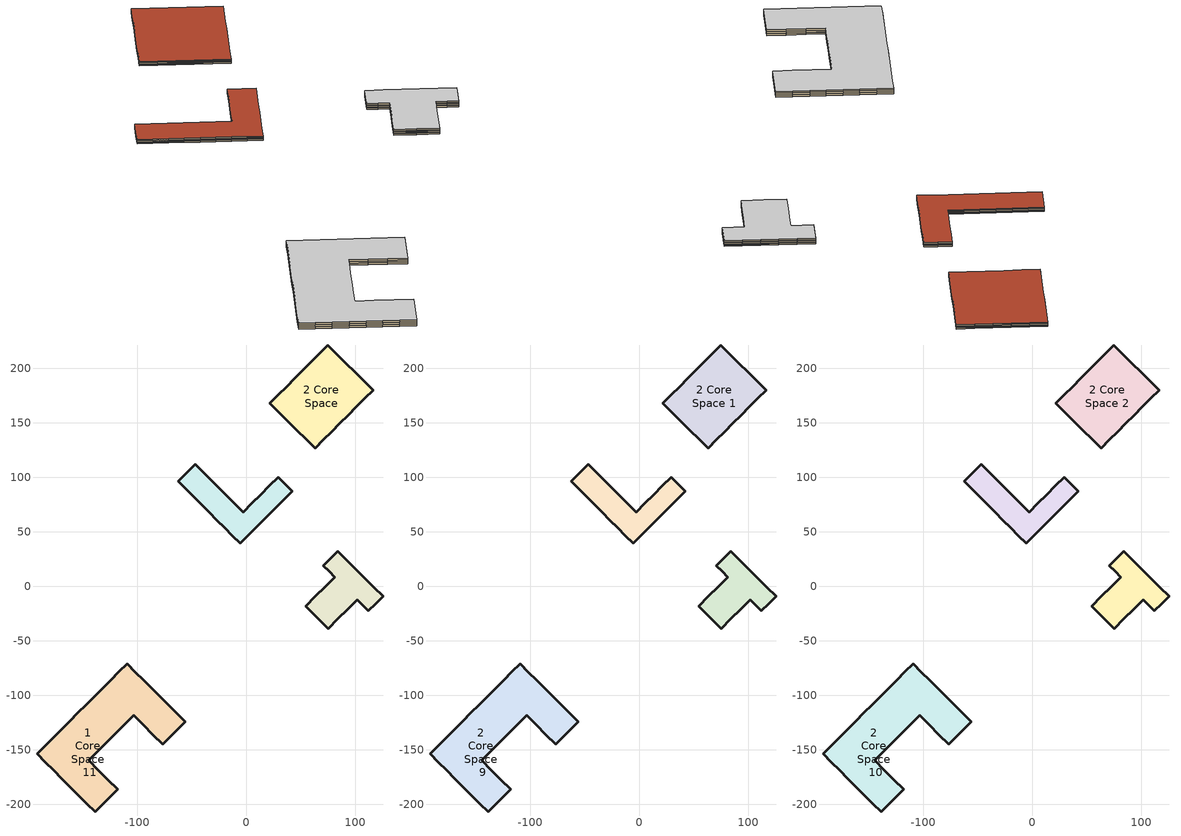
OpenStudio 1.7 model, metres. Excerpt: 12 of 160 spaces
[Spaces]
2 Core Space
 floor ground: 75.02,221.49 83.29,213.21 91.57,204.94 99.84,196.66 108.12,188.38 116.4,180.11 108.79,172.5 101.19,164.9 93.58,157.29 85.98,149.69 78.37,142.08 70.76,134.47 63.16,126.87 54.88,135.15 46.61,143.42 38.33,151.7 30.05,159.97 21.78,168.25 29.38,175.85 36.99,183.46 44.6,191.07 52.2,198.67 59.81,206.28 67.41,213.88 z6.76
 wall outside: 83.29,213.21 75.02,221.49 67.41,213.88 59.81,206.28 52.2,198.67 44.6,191.07 36.99,183.46 29.38,175.85 21.78,168.25 30.05,159.97 38.33,151.7 46.61,143.42 54.88,135.15 63.16,126.87 70.76,134.47 78.37,142.08 85.98,149.69 93.58,157.29 101.19,164.9 108.79,172.5 116.4,180.11 108.12,188.38 99.84,196.66 91.57,204.94 83.29,213.21 z6.76:7.59
 roof outside: 67.41,213.88 59.81,206.28 52.2,198.67 44.6,191.07 36.99,183.46 29.38,175.85 21.78,168.25 30.05,159.97 38.33,151.7 46.61,143.42 54.88,135.15 63.16,126.87 70.76,134.47 78.37,142.08 85.98,149.69 93.58,157.29 101.19,164.9 108.79,172.5 116.4,180.11 108.12,188.38 99.84,196.66 91.57,204.94 83.29,213.21 75.02,221.49 z7.59
2 Core Space 3
 floor ground: -62.3,96.36 -54.47,104.19 -46.65,112.01 -39.34,104.71 -32.04,97.4 -24.73,90.09 -17.42,82.79 -10.12,75.48 -2.81,68.17 5.24,76.23 13.3,84.28 21.35,92.33 29.4,100.39 35.87,93.92 42.33,87.46 34.36,79.48 26.38,71.5 18.4,63.53 10.43,55.55 2.45,47.57 -5.53,39.6 -12.62,46.69 -19.72,53.79 -26.82,60.88 -33.91,67.98 -41.01,75.08 -48.1,82.17 -55.2,89.27 z6.76
 wall outside: -54.47,104.19 -62.3,96.36 -55.2,89.27 -48.1,82.17 -41.01,75.08 -33.91,67.98 -26.82,60.88 -19.72,53.79 -12.62,46.69 -5.53,39.6 2.45,47.57 10.43,55.55 18.4,63.53 26.38,71.5 34.36,79.48 42.33,87.46 35.87,93.92 29.4,100.39 21.35,92.33 13.3,84.28 5.24,76.23 -2.81,68.17 -10.12,75.48 -17.42,82.79 -24.73,90.09 -32.04,97.4 -39.34,104.71 -46.65,112.01 -54.47,104.19 z6.76:7.59
 roof outside: -55.2,89.27 -48.1,82.17 -41.01,75.08 -33.91,67.98 -26.82,60.88 -19.72,53.79 -12.62,46.69 -5.53,39.6 2.45,47.57 10.43,55.55 18.4,63.53 26.38,71.5 34.36,79.48 42.33,87.46 35.87,93.92 29.4,100.39 21.35,92.33 13.3,84.28 5.24,76.23 -2.81,68.17 -10.12,75.48 -17.42,82.79 -24.73,90.09 -32.04,97.4 -39.34,104.71 -46.65,112.01 -54.47,104.19 -62.3,96.36 z7.59
1 Core Space 8
 floor to 1 Core Space 7: 84.16,32.3 92.44,24.02 100.71,15.75 108.99,7.47 117.26,-0.8 125.54,-9.08 118.89,-15.73 112.23,-22.39 107.06,-17.21 101.89,-12.04 93.01,-20.92 84.14,-29.79 75.27,-38.66 64.92,-28.32 54.58,-17.97 63.45,-9.1 72.32,-0.23 81.2,8.65 76.02,13.82 70.85,18.99 77.51,25.65 z6.6
 wall outside: 92.44,24.02 84.16,32.3 77.51,25.65 70.85,18.99 76.02,13.82 81.2,8.65 72.32,-0.23 63.45,-9.1 54.58,-17.97 64.92,-28.32 75.27,-38.66 84.14,-29.79 93.01,-20.92 101.89,-12.04 107.06,-17.21 112.23,-22.39 118.89,-15.73 125.54,-9.08 117.26,-0.8 108.99,7.47 100.71,15.75 92.44,24.02 z6.6:7.6
 roof outside: 77.51,25.65 70.85,18.99 76.02,13.82 81.2,8.65 72.32,-0.23 63.45,-9.1 54.58,-17.97 64.92,-28.32 75.27,-38.66 84.14,-29.79 93.01,-20.92 101.89,-12.04 107.06,-17.21 112.23,-22.39 118.89,-15.73 125.54,-9.08 117.26,-0.8 108.99,7.47 100.71,15.75 92.44,24.02 84.16,32.3 z7.6
1 Core Space 11
 floor to 1 Core Space 10: -55.99,-124.17 -66.33,-134.51 -76.68,-144.86 -85.55,-135.98 -94.43,-127.11 -103.3,-118.24 -111.58,-126.51 -119.85,-134.79 -128.13,-143.06 -136.41,-151.34 -144.68,-159.62 -135.81,-168.49 -126.93,-177.36 -118.06,-186.24 -128.41,-196.59 -138.76,-206.93 -146.36,-199.33 -153.96,-191.73 -161.57,-184.12 -169.17,-176.52 -176.78,-168.91 -184.38,-161.31 -191.99,-153.7 -184.46,-146.18 -176.94,-138.66 -169.41,-131.13 -161.89,-123.61 -154.37,-116.08 -146.84,-108.56 -139.32,-101.03 -131.79,-93.51 -124.27,-85.99 -116.74,-78.46 -109.22,-70.94 -101.62,-78.54 -94.01,-86.15 -86.41,-93.75 -78.8,-101.35 -71.2,-108.96 -63.59,-116.56 z6.76
 wall outside: -66.33,-134.51 -55.99,-124.17 -63.59,-116.56 -71.2,-108.96 -78.8,-101.35 -86.41,-93.75 -94.01,-86.15 -101.62,-78.54 -109.22,-70.94 -116.74,-78.46 -124.27,-85.99 -131.79,-93.51 -139.32,-101.03 -146.84,-108.56 -154.37,-116.08 -161.89,-123.61 -169.41,-131.13 -176.94,-138.66 -184.46,-146.18 -191.99,-153.7 -184.38,-161.31 -176.78,-168.91 -169.17,-176.52 -161.57,-184.12 -153.96,-191.73 -146.36,-199.33 -138.76,-206.93 -128.41,-196.59 -118.06,-186.24 -126.93,-177.36 -135.81,-168.49 -144.68,-159.62 -136.41,-151.34 -128.13,-143.06 -119.85,-134.79 -111.58,-126.51 -103.3,-118.24 -94.43,-127.11 -85.55,-135.98 -76.68,-144.86 -66.33,-134.51 z6.76:8.08
 roof outside: -63.59,-116.56 -71.2,-108.96 -78.8,-101.35 -86.41,-93.75 -94.01,-86.15 -101.62,-78.54 -109.22,-70.94 -116.74,-78.46 -124.27,-85.99 -131.79,-93.51 -139.32,-101.03 -146.84,-108.56 -154.37,-116.08 -161.89,-123.61 -169.41,-131.13 -176.94,-138.66 -184.46,-146.18 -191.99,-153.7 -184.38,-161.31 -176.78,-168.91 -169.17,-176.52 -161.57,-184.12 -153.96,-191.73 -146.36,-199.33 -138.76,-206.93 -128.41,-196.59 -118.06,-186.24 -126.93,-177.36 -135.81,-168.49 -144.68,-159.62 -136.41,-151.34 -128.13,-143.06 -119.85,-134.79 -111.58,-126.51 -103.3,-118.24 -94.43,-127.11 -85.55,-135.98 -76.68,-144.86 -66.33,-134.51 -55.99,-124.17 z8.08
2 Core Space 1
 floor ground: 75.02,221.49 83.29,213.21 91.57,204.94 99.84,196.66 108.12,188.38 116.4,180.11 108.79,172.5 101.19,164.9 93.58,157.29 85.98,149.69 78.37,142.08 70.76,134.47 63.16,126.87 54.88,135.15 46.61,143.42 38.33,151.7 30.05,159.97 21.78,168.25 29.38,175.85 36.99,183.46 44.6,191.07 52.2,198.67 59.81,206.28 67.41,213.88 z8.01
 wall outside: 83.29,213.21 75.02,221.49 67.41,213.88 59.81,206.28 52.2,198.67 44.6,191.07 36.99,183.46 29.38,175.85 21.78,168.25 30.05,159.97 38.33,151.7 46.61,143.42 54.88,135.15 63.16,126.87 70.76,134.47 78.37,142.08 85.98,149.69 93.58,157.29 101.19,164.9 108.79,172.5 116.4,180.11 108.12,188.38 99.84,196.66 91.57,204.94 83.29,213.21 z8.01:8.84
2 Core Space 4
 floor ground: -62.3,96.36 -54.47,104.19 -46.65,112.01 -39.34,104.71 -32.04,97.4 -24.73,90.09 -17.42,82.79 -10.12,75.48 -2.81,68.17 5.24,76.23 13.3,84.28 21.35,92.33 29.4,100.39 35.87,93.92 42.33,87.46 34.36,79.48 26.38,71.5 18.4,63.53 10.43,55.55 2.45,47.57 -5.53,39.6 -12.62,46.69 -19.72,53.79 -26.82,60.88 -33.91,67.98 -41.01,75.08 -48.1,82.17 -55.2,89.27 z8.01
 wall outside: -54.47,104.19 -62.3,96.36 -55.2,89.27 -48.1,82.17 -41.01,75.08 -33.91,67.98 -26.82,60.88 -19.72,53.79 -12.62,46.69 -5.53,39.6 2.45,47.57 10.43,55.55 18.4,63.53 26.38,71.5 34.36,79.48 42.33,87.46 35.87,93.92 29.4,100.39 21.35,92.33 13.3,84.28 5.24,76.23 -2.81,68.17 -10.12,75.48 -17.42,82.79 -24.73,90.09 -32.04,97.4 -39.34,104.71 -46.65,112.01 -54.47,104.19 z8.01:8.84
2 Core Space 6
 floor ground: 84.16,32.3 92.44,24.02 100.71,15.75 108.99,7.47 117.26,-0.8 125.54,-9.08 118.89,-15.73 112.23,-22.39 107.06,-17.21 101.89,-12.04 93.01,-20.92 84.14,-29.79 75.27,-38.66 64.92,-28.32 54.58,-17.97 63.45,-9.1 72.32,-0.23 81.2,8.65 76.02,13.82 70.85,18.99 77.51,25.65 z8.1
 wall outside: 92.44,24.02 84.16,32.3 77.51,25.65 70.85,18.99 76.02,13.82 81.2,8.65 72.32,-0.23 63.45,-9.1 54.58,-17.97 64.92,-28.32 75.27,-38.66 84.14,-29.79 93.01,-20.92 101.89,-12.04 107.06,-17.21 112.23,-22.39 118.89,-15.73 125.54,-9.08 117.26,-0.8 108.99,7.47 100.71,15.75 92.44,24.02 z8.1:9.1
 roof outside: 77.51,25.65 70.85,18.99 76.02,13.82 81.2,8.65 72.32,-0.23 63.45,-9.1 54.58,-17.97 64.92,-28.32 75.27,-38.66 84.14,-29.79 93.01,-20.92 101.89,-12.04 107.06,-17.21 112.23,-22.39 118.89,-15.73 125.54,-9.08 117.26,-0.8 108.99,7.47 100.71,15.75 92.44,24.02 84.16,32.3 z9.1
2 Core Space 9
 floor ground: -55.99,-124.17 -66.33,-134.51 -76.68,-144.86 -85.55,-135.98 -94.43,-127.11 -103.3,-118.24 -111.58,-126.51 -119.85,-134.79 -128.13,-143.06 -136.41,-151.34 -144.68,-159.62 -135.81,-168.49 -126.93,-177.36 -118.06,-186.24 -128.41,-196.59 -138.76,-206.93 -146.36,-199.33 -153.96,-191.73 -161.57,-184.12 -169.17,-176.52 -176.78,-168.91 -184.38,-161.31 -191.99,-153.7 -184.46,-146.18 -176.94,-138.66 -169.41,-131.13 -161.89,-123.61 -154.37,-116.08 -146.84,-108.56 -139.32,-101.03 -131.79,-93.51 -124.27,-85.99 -116.74,-78.46 -109.22,-70.94 -101.62,-78.54 -94.01,-86.15 -86.41,-93.75 -78.8,-101.35 -71.2,-108.96 -63.59,-116.56 z8.1
 wall outside: -66.33,-134.51 -55.99,-124.17 -63.59,-116.56 -71.2,-108.96 -78.8,-101.35 -86.41,-93.75 -94.01,-86.15 -101.62,-78.54 -109.22,-70.94 -116.74,-78.46 -124.27,-85.99 -131.79,-93.51 -139.32,-101.03 -146.84,-108.56 -154.37,-116.08 -161.89,-123.61 -169.41,-131.13 -176.94,-138.66 -184.46,-146.18 -191.99,-153.7 -184.38,-161.31 -176.78,-168.91 -169.17,-176.52 -161.57,-184.12 -153.96,-191.73 -146.36,-199.33 -138.76,-206.93 -128.41,-196.59 -118.06,-186.24 -126.93,-177.36 -135.81,-168.49 -144.68,-159.62 -136.41,-151.34 -128.13,-143.06 -119.85,-134.79 -111.58,-126.51 -103.3,-118.24 -94.43,-127.11 -85.55,-135.98 -76.68,-144.86 -66.33,-134.51 z8.1:9.42
 roof outside: -63.59,-116.56 -71.2,-108.96 -78.8,-101.35 -86.41,-93.75 -94.01,-86.15 -101.62,-78.54 -109.22,-70.94 -116.74,-78.46 -124.27,-85.99 -131.79,-93.51 -139.32,-101.03 -146.84,-108.56 -154.37,-116.08 -161.89,-123.61 -169.41,-131.13 -176.94,-138.66 -184.46,-146.18 -191.99,-153.7 -184.38,-161.31 -176.78,-168.91 -169.17,-176.52 -161.57,-184.12 -153.96,-191.73 -146.36,-199.33 -138.76,-206.93 -128.41,-196.59 -118.06,-186.24 -126.93,-177.36 -135.81,-168.49 -144.68,-159.62 -136.41,-151.34 -128.13,-143.06 -119.85,-134.79 -111.58,-126.51 -103.3,-118.24 -94.43,-127.11 -85.55,-135.98 -76.68,-144.86 -66.33,-134.51 -55.99,-124.17 z9.42
2 Core Space 2
 floor to 2 Core Space 1: 75.02,221.49 83.29,213.21 91.57,204.94 99.84,196.66 108.12,188.38 116.4,180.11 108.79,172.5 101.19,164.9 93.58,157.29 85.98,149.69 78.37,142.08 70.76,134.47 63.16,126.87 54.88,135.15 46.61,143.42 38.33,151.7 30.05,159.97 21.78,168.25 29.38,175.85 36.99,183.46 44.6,191.07 52.2,198.67 59.81,206.28 67.41,213.88 z8.84
 wall outside: 83.29,213.21 75.02,221.49 67.41,213.88 59.81,206.28 52.2,198.67 44.6,191.07 36.99,183.46 29.38,175.85 21.78,168.25 30.05,159.97 38.33,151.7 46.61,143.42 54.88,135.15 63.16,126.87 70.76,134.47 78.37,142.08 85.98,149.69 93.58,157.29 101.19,164.9 108.79,172.5 116.4,180.11 108.12,188.38 99.84,196.66 91.57,204.94 83.29,213.21 z8.84:9.67
 roof outside: 67.41,213.88 59.81,206.28 52.2,198.67 44.6,191.07 36.99,183.46 29.38,175.85 21.78,168.25 30.05,159.97 38.33,151.7 46.61,143.42 54.88,135.15 63.16,126.87 70.76,134.47 78.37,142.08 85.98,149.69 93.58,157.29 101.19,164.9 108.79,172.5 116.4,180.11 108.12,188.38 99.84,196.66 91.57,204.94 83.29,213.21 75.02,221.49 z9.67
2 Core Space 5
 floor to 2 Core Space 4: -62.3,96.36 -54.47,104.19 -46.65,112.01 -39.34,104.71 -32.04,97.4 -24.73,90.09 -17.42,82.79 -10.12,75.48 -2.81,68.17 5.24,76.23 13.3,84.28 21.35,92.33 29.4,100.39 35.87,93.92 42.33,87.46 34.36,79.48 26.38,71.5 18.4,63.53 10.43,55.55 2.45,47.57 -5.53,39.6 -12.62,46.69 -19.72,53.79 -26.82,60.88 -33.91,67.98 -41.01,75.08 -48.1,82.17 -55.2,89.27 z8.84
 wall outside: -54.47,104.19 -62.3,96.36 -55.2,89.27 -48.1,82.17 -41.01,75.08 -33.91,67.98 -26.82,60.88 -19.72,53.79 -12.62,46.69 -5.53,39.6 2.45,47.57 10.43,55.55 18.4,63.53 26.38,71.5 34.36,79.48 42.33,87.46 35.87,93.92 29.4,100.39 21.35,92.33 13.3,84.28 5.24,76.23 -2.81,68.17 -10.12,75.48 -17.42,82.79 -24.73,90.09 -32.04,97.4 -39.34,104.71 -46.65,112.01 -54.47,104.19 z8.84:9.67
 roof outside: -55.2,89.27 -48.1,82.17 -41.01,75.08 -33.91,67.98 -26.82,60.88 -19.72,53.79 -12.62,46.69 -5.53,39.6 2.45,47.57 10.43,55.55 18.4,63.53 26.38,71.5 34.36,79.48 42.33,87.46 35.87,93.92 29.4,100.39 21.35,92.33 13.3,84.28 5.24,76.23 -2.81,68.17 -10.12,75.48 -17.42,82.79 -24.73,90.09 -32.04,97.4 -39.34,104.71 -46.65,112.01 -54.47,104.19 -62.3,96.36 z9.67
2 Core Space 7
 floor ground: 84.16,32.3 92.44,24.02 100.71,15.75 108.99,7.47 117.26,-0.8 125.54,-9.08 118.89,-15.73 112.23,-22.39 107.06,-17.21 101.89,-12.04 93.01,-20.92 84.14,-29.79 75.27,-38.66 64.92,-28.32 54.58,-17.97 63.45,-9.1 72.32,-0.23 81.2,8.65 76.02,13.82 70.85,18.99 77.51,25.65 z9.6
 wall outside: 92.44,24.02 84.16,32.3 77.51,25.65 70.85,18.99 76.02,13.82 81.2,8.65 72.32,-0.23 63.45,-9.1 54.58,-17.97 64.92,-28.32 75.27,-38.66 84.14,-29.79 93.01,-20.92 101.89,-12.04 107.06,-17.21 112.23,-22.39 118.89,-15.73 125.54,-9.08 117.26,-0.8 108.99,7.47 100.71,15.75 92.44,24.02 z9.6:10.6
 ceiling to 2 Core Space 8: 77.51,25.65 70.85,18.99 76.02,13.82 81.2,8.65 72.32,-0.23 63.45,-9.1 54.58,-17.97 64.92,-28.32 75.27,-38.66 84.14,-29.79 93.01,-20.92 101.89,-12.04 107.06,-17.21 112.23,-22.39 118.89,-15.73 125.54,-9.08 117.26,-0.8 108.99,7.47 100.71,15.75 92.44,24.02 84.16,32.3 z10.6
2 Core Space 10
 floor ground: -55.99,-124.17 -66.33,-134.51 -76.68,-144.86 -85.55,-135.98 -94.43,-127.11 -103.3,-118.24 -111.58,-126.51 -119.85,-134.79 -128.13,-143.06 -136.41,-151.34 -144.68,-159.62 -135.81,-168.49 -126.93,-177.36 -118.06,-186.24 -128.41,-196.59 -138.76,-206.93 -146.36,-199.33 -153.96,-191.73 -161.57,-184.12 -169.17,-176.52 -176.78,-168.91 -184.38,-161.31 -191.99,-153.7 -184.46,-146.18 -176.94,-138.66 -169.41,-131.13 -161.89,-123.61 -154.37,-116.08 -146.84,-108.56 -139.32,-101.03 -131.79,-93.51 -124.27,-85.99 -116.74,-78.46 -109.22,-70.94 -101.62,-78.54 -94.01,-86.15 -86.41,-93.75 -78.8,-101.35 -71.2,-108.96 -63.59,-116.56 z9.44
 wall outside: -66.33,-134.51 -55.99,-124.17 -63.59,-116.56 -71.2,-108.96 -78.8,-101.35 -86.41,-93.75 -94.01,-86.15 -101.62,-78.54 -109.22,-70.94 -116.74,-78.46 -124.27,-85.99 -131.79,-93.51 -139.32,-101.03 -146.84,-108.56 -154.37,-116.08 -161.89,-123.61 -169.41,-131.13 -176.94,-138.66 -184.46,-146.18 -191.99,-153.7 -184.38,-161.31 -176.78,-168.91 -169.17,-176.52 -161.57,-184.12 -153.96,-191.73 -146.36,-199.33 -138.76,-206.93 -128.41,-196.59 -118.06,-186.24 -126.93,-177.36 -135.81,-168.49 -144.68,-159.62 -136.41,-151.34 -128.13,-143.06 -119.85,-134.79 -111.58,-126.51 -103.3,-118.24 -94.43,-127.11 -85.55,-135.98 -76.68,-144.86 -66.33,-134.51 z9.44:10.76
 ceiling to 2 Core Space 11: -63.59,-116.56 -71.2,-108.96 -78.8,-101.35 -86.41,-93.75 -94.01,-86.15 -101.62,-78.54 -109.22,-70.94 -116.74,-78.46 -124.27,-85.99 -131.79,-93.51 -139.32,-101.03 -146.84,-108.56 -154.37,-116.08 -161.89,-123.61 -169.41,-131.13 -176.94,-138.66 -184.46,-146.18 -191.99,-153.7 -184.38,-161.31 -176.78,-168.91 -169.17,-176.52 -161.57,-184.12 -153.96,-191.73 -146.36,-199.33 -138.76,-206.93 -128.41,-196.59 -118.06,-186.24 -126.93,-177.36 -135.81,-168.49 -144.68,-159.62 -136.41,-151.34 -128.13,-143.06 -119.85,-134.79 -111.58,-126.51 -103.3,-118.24 -94.43,-127.11 -85.55,-135.98 -76.68,-144.86 -66.33,-134.51 -55.99,-124.17 z10.76
[Building]
Building 1: North Axis {deg}=0; Default Construction Set=MyConsturction
[Construction]
ASHRAE 90.1-2004 ExtWall Mass ClimateZone 6: 1IN Stucco, 8IN CONCRETE HW RefBldg, Mass NonRes Wall Insulation-1.69, 1/2IN Gypsum
Interior Window: Clear 3mm
Interior Partition: G05 25mm wood
Exterior Door: F08 Metal surface, I01 25mm insulation board
ASHRAE 90.1-2004 ExtWindow ClimateZone 4-6: Fixed Window 3.24/0.39/0.31
[Material] Thermal Absorptance=0.9
Name | Roughness | Thickness {m} | Conductivity {W/m-K} | Density {kg/m3} | Specific Heat {J/kg-K} | Solar Absorptance | Visible Absorptance
1IN Stucco | Smooth | 0.0253 | 0.6918 | 1858 | 837 | 0.92 | 0.92
8IN CONCRETE HW RefBldg | Rough | 0.2032 | 1.311 | 2240 | 836.8 | 0.7 | 0.7
Mass NonRes Wall Insulation-1.69 | MediumRough | 0.0623673 | 0.049 | 265 | 836.8 | 0.7 | 0.7
1/2IN Gypsum | Smooth | 0.0127 | 0.16 | 784.9 | 830 | 0.4 | 0.4
G05 25mm wood | MediumSmooth | 0.0254 | 0.15 | 608 | 1630 | 0.5 | 0.5
F08 Metal surface | Smooth | 0.0008 | 45.28 | 7824 | 500 | 0.7 | 0.7
I01 25mm insulation board | MediumRough | 0.0254 | 0.03 | 43 | 1210 | 0.6 | 0.6
[WindowMaterial:SimpleGlazingSystem]
Fixed Window 3.24/0.39/0.31: U-Factor {W/m2-K}=3.23646; Solar Heat Gain Coefficient=0.39; Visible Transmittance=0.31
[WindowMaterial:Glazing]
Clear 3mm: Optical Data Type=SpectralAverage; Thickness {m}=0.003; Solar Transmittance at Normal Incidence=0.837; Front Side Solar Reflectance at Normal Incidence=0.075; Back Side Solar Reflectance at Normal Incidence=0; Visible Transmittance at Normal Incidence=0.898; Front Side Visible Reflectance at Normal Incidence=0.081; Back Side Visible Reflectance at Normal Incidence=0; Infrared Transmittance at Normal Incidence=0; Front Side Infrared Hemispherical Emissivity=0.84; Back Side Infrared Hemispherical Emissivity=0.84; Conductivity {W/m-K}=0.9; Dirt Correction Factor for Solar and Visible Transmittance=1; Solar Diffusing=No
[DefaultConstructionSet]
MyConsturction: Default Exterior Surface Constructions=Default Surface Constructions 1; Default Interior Surface Constructions=Default Surface Constructions 1; Default Ground Contact Surface Constructions=Default Surface Constructions 1; Default Exterior SubSurface Constructions=Default Sub Surface Constructions 1; Default Interior SubSurface Constructions=Default Sub Surface Constructions 1; Interior Partition Construction=Interior Partition
[DefaultSurfaceConstructions]
Default Surface Constructions 1: Floor Construction=ASHRAE 90.1-2004 ExtWall Mass ClimateZone 6; Wall Construction=ASHRAE 90.1-2004 ExtWall Mass ClimateZone 6; Roof Ceiling Construction=ASHRAE 90.1-2004 ExtWall Mass ClimateZone 6
[DefaultSubSurfaceConstructions]
Default Sub Surface Constructions 1: Fixed Window Construction=ASHRAE 90.1-2004 ExtWindow ClimateZone 4-6; Operable Window Construction=ASHRAE 90.1-2004 ExtWindow ClimateZone 4-6; Door Construction=Exterior Door; Glass Door Construction=ASHRAE 90.1-2004 ExtWindow ClimateZone 4-6; Skylight Construction=ASHRAE 90.1-2004 ExtWindow ClimateZone 4-6; Tubular Daylight Dome Construction=Interior Window; Tubular Daylight Diffuser Construction=Interior Window
[BuildingStory]
Name | Nominal Z Coordinate {m} | Nominal Floor to Floor Height {m}
Story 7; Story 16 | 6.76 | 0.8325
Story 8; Story 17 | 8.00875 | 0.8325
Story 9; Story 18 | 8.84125 | 0.8325
Story 30 | 6.6 | 1
Story 31 | 8.1 | 1
Story 32 | 9.6 | 1
Story 39 | 6.76 | 1.32
Story 40 | 8.1 | 1.32
Story 41 | 9.44 | 1.32
[Space]
Name | Building Story | Thermal Zone
2 Core Space | Story 7 | Thermal Zone 8
2 Core Space 1 | Story 8 | Thermal Zone 5
2 Core Space 2 | Story 9 | Thermal Zone 1
2 Core Space 3 | Story 16 | Thermal Zone 53
2 Core Space 4 | Story 17 | Thermal Zone 49
2 Core Space 5 | Story 18 | Thermal Zone 46
1 Core Space 8 | Story 30 | Thermal Zone 90
2 Core Space 6 | Story 31 | Thermal Zone 88
2 Core Space 7 | Story 32 | Thermal Zone 92
1 Core Space 11 | Story 39 | Thermal Zone 110
2 Core Space 9 | Story 40 | Thermal Zone 111
2 Core Space 10 | Story 41 | Thermal Zone 113
[ThermalZone] Use Ideal Air Loads=No
Thermal Zone 1; Thermal Zone 5; Thermal Zone 8; Thermal Zone 46; Thermal Zone 49; Thermal Zone 53; Thermal Zone 88; Thermal Zone 90; Thermal Zone 92; Thermal Zone 110; Thermal Zone 111; Thermal Zone 113
